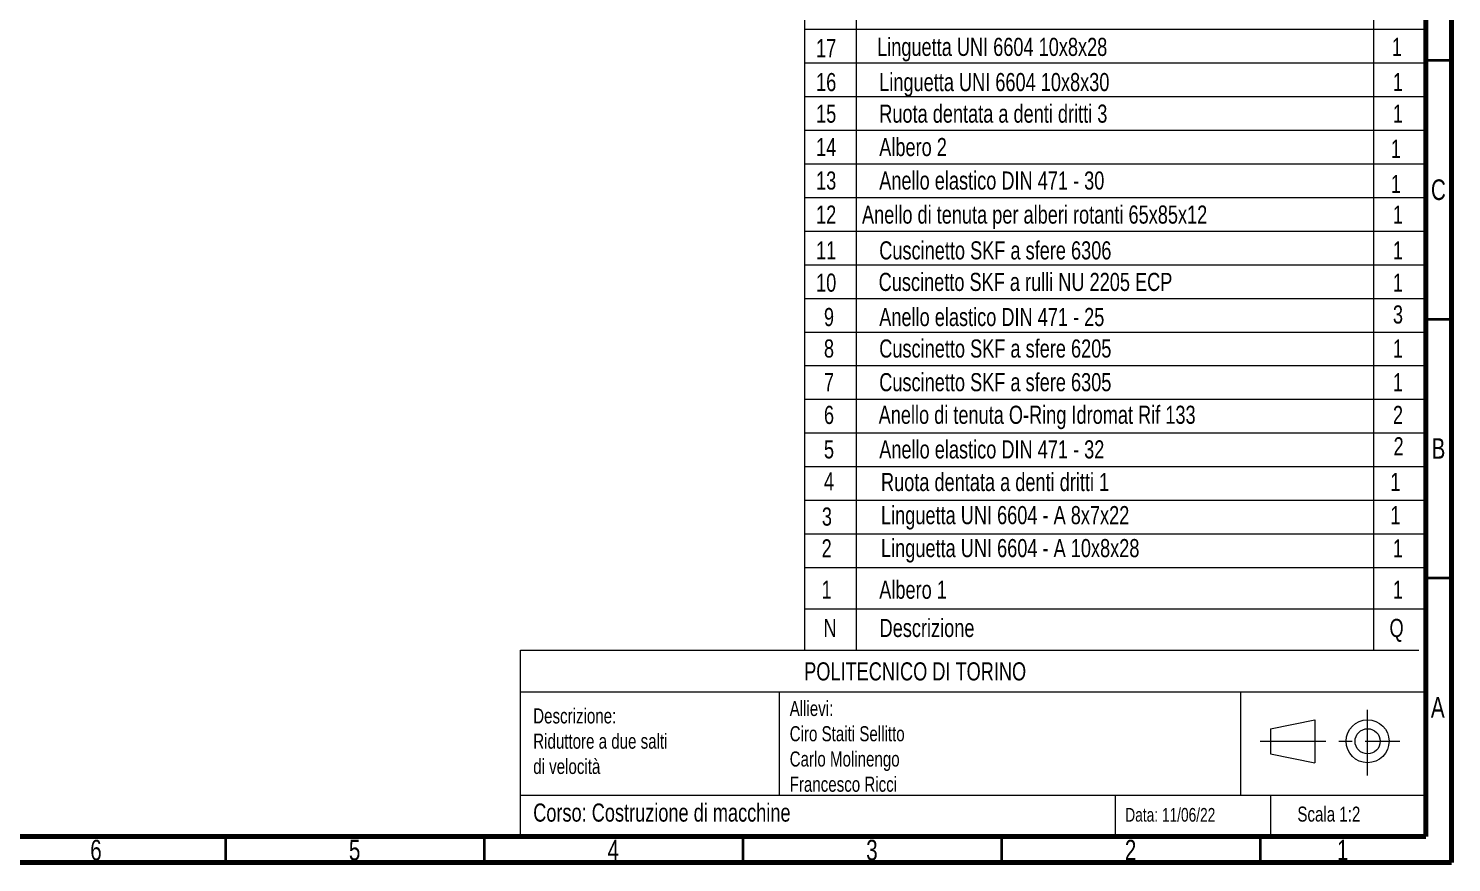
# Model space of a CAD drawing. Header units: millimetres. Extents: x 0 to 589, y 0 to 415.
# Drawn here: x 313.9 to 589, y 5 to 166.1 of the extents above; entities that cross this region are included whole.
import ezdxf

# ---------------------------------------------------------------- set-up
doc = ezdxf.new("R2010")
doc.units = ezdxf.units.MM
doc.linetypes.add('CENTERX2', pattern=[20.32, 12.7, -2.54, 2.54, -2.54])
doc.styles.add('SLDTEXTSTYLE0', font='TXT', dxfattribs={"width": 0.75})

# ---------------------------------------------------------------- blocks, each defined once
blk = doc.blocks.new('SW_NOTE_0')
at = {"color": 0, "linetype": 'Continuous', "lineweight": 0, "char_height": 2.9104, "attachment_point": 1, "style": 'SLDTEXTSTYLE0'}
for s, insert in [('Descrizione:', (0, 3.75)), ('Riduttore a due salti', (0, -1.13)), ('di velocità', (0, -6.01))]:
    blk.add_mtext(s, dxfattribs=dict(at, insert=insert))
blk = doc.blocks.new('SW_NOTE_0_1')
at = {"color": 0, "linetype": 'Continuous', "lineweight": 0, "attachment_point": 1, "style": 'SLDTEXTSTYLE0'}
for s, insert, char_height in [('Allievi:', (0, 3.75), 2.91), ('Ciro Staiti Sellitto', (0, -1.13), 2.9104), ('Carlo Molinengo', (0, -6.01), 2.9104), ('Francesco Ricci', (0, -10.89), 2.9104)]:
    blk.add_mtext(s, dxfattribs=dict(at, insert=insert, char_height=char_height))

msp = doc.modelspace()

# ---------------------------------------------------------------- linework, layer by layer
at = {"color": 7, "linetype": 'Continuous', "lineweight": 70}
for p, q in [((589, 415), (589, 5)), ((584, 410), (584, 10)), ((584, 10), (20, 10)), ((589, 5), (15, 5))]:
    msp.add_line(p, q, dxfattribs=at)
at = {"color": 7, "linetype": 'Continuous', "lineweight": 18}
for p, q in [((464, 46), (464, 406.5)), ((474, 46), (474, 406.5)), ((574, 46), (574, 406.5)), ((464, 166), (584, 166)), ((464, 159.5), (584, 159.5)), ((464, 153), (584, 153)), ((464, 146.5), (584, 146.5)), ((464, 140), (584, 140)), ((464, 133.5), (584, 133.5)), ((464, 127), (584, 127)), ((464, 120.5), (584, 120.5)), ((464, 114), (584, 114)), ((464, 107.5), (584, 107.5)), ((464, 101), (584, 101)), ((464, 94.5), (584, 94.5)), ((464, 88), (584, 88)), ((464, 81.5), (584, 81.5)), ((464, 75), (584, 75)), ((464, 68.5), (584, 68.5)), ((464, 62), (584, 62)), ((464, 54), (584, 54)), ((409, 10), (409, 46)), ((409, 46), (582.65, 46)), ((409, 38), (584, 38)), ((459, 38), (459, 18)), ((548.23, 38), (548.23, 18)), ((554, 30.85), (562.58, 32.56)), ((554, 30.85), (554, 25.99)), ((562.58, 32.56), (562.58, 24.29)), ((554, 25.99), (562.58, 24.29)), ((409, 18), (584, 18)), ((524, 18), (524, 10)), ((554, 18), (554, 10)), ((584, 10), (409, 10))]:
    msp.add_line(p, q, dxfattribs=at)
at = {"color": 7, "linetype": 'Continuous', "lineweight": 35}
for p, q in [((584, 160), (589, 160)), ((584, 110), (589, 110)), ((584, 60), (589, 60)), ((352, 10), (352, 5)), ((402, 10), (402, 5)), ((452, 10), (452, 5)), ((502, 10), (502, 5)), ((552, 10), (552, 5))]:
    msp.add_line(p, q, dxfattribs=at)
at = {"color": 7, "linetype": 'CENTERX2', "lineweight": 18}
for p, q in [((572.78, 21.82), (572.78, 35.92)), ((552, 28.42), (579, 28.42))]:
    msp.add_line(p, q, dxfattribs=at)
at = {"color": 7, "linetype": 'Continuous', "lineweight": 18}
for radius in [4.14, 2.43]:
    msp.add_circle((572.78, 28.42), radius, dxfattribs=at)

# ---------------------------------------------------------------- block references
at = {"color": 7, "linetype": 'Continuous', "lineweight": 0}
for name, p in [('SW_NOTE_0_1', (461.06, 32.47)), ('SW_NOTE_0', (411.48, 31.03))]:
    msp.add_blockref(name, p, dxfattribs=at)

# ---------------------------------------------------------------- texts
at = {"color": 7, "linetype": 'Continuous', "lineweight": 0, "style": 'SLDTEXTSTYLE0'}
for s, insert, char_height, attachment_point in [('17', (466.16, 164.08), 3.5, 1), ('Linguetta UNI 6604 10x8x28', (477.96, 164.34), 3.5, 1), ('1', (577.47, 164.34), 3.5, 1), ('16', (466.16, 157.54), 3.5, 1), ('Linguetta UNI 6604 10x8x30', (478.37, 157.54), 3.5, 1), ('1', (577.67, 157.54), 3.5, 1), ('15', (466.16, 151.44), 3.5, 1), ('Ruota dentata a denti dritti 3', (478.37, 151.44), 3.5, 1), ('1', (577.67, 151.44), 3.5, 1), ('14', (466.16, 144.99), 3.5, 1), ('Albero 2', (478.37, 144.99), 3.5, 1), ('1', (577.26, 144.65), 3.5, 1), ('13', (466.16, 138.52), 3.5, 1), ('Anello elastico DIN 471 - 30', (478.37, 138.52), 3.5, 1), ('1', (577.26, 137.86), 3.5, 1), ('C', (586.46, 136.98), 3.97, 2), ('Anello di tenuta per alberi rotanti 65x85x12', (475.04, 131.94), 3.5, 1), ('12', (466.16, 131.94), 3.5, 1), ('1', (577.67, 131.94), 3.5, 1), ('11', (466.16, 125.02), 3.5, 1), ('Cuscinetto SKF a sfere 6306', (478.37, 125.02), 3.5, 1), ('1', (577.67, 125.02), 3.5, 1), ('10', (466.16, 118.79), 3.5, 1), ('Cuscinetto SKF a rulli NU 2205 ECP', (478.26, 118.93), 3.5, 1), ('1', (577.67, 118.79), 3.5, 1), ('9', (467.68, 112.15), 3.5, 1), ('Anello elastico DIN 471 - 25', (478.37, 112.15), 3.5, 1), ('3', (577.67, 112.64), 3.5, 1), ('8', (467.68, 106.06), 3.5, 1), ('Cuscinetto SKF a sfere 6205', (478.37, 106.06), 3.5, 1), ('1', (577.67, 106.06), 3.5, 1), ('7', (467.68, 99.56), 3.5, 1), ('Cuscinetto SKF a sfere 6305', (478.37, 99.56), 3.5, 1), ('1', (577.67, 99.56), 3.5, 1), ('6', (467.68, 93.23), 3.5, 1), ('Anello di tenuta O-Ring Idromat Rif 133', (478.26, 93.26), 3.5, 1), ('2', (577.67, 93.23), 3.5, 1), ('5', (467.68, 86.57), 3.5, 1), ('Anello elastico DIN 471 - 32', (478.37, 86.57), 3.5, 1), ('2', (577.79, 87.18), 3.5, 1), ('B', (586.47, 86.98), 3.97, 2), ('4', (467.68, 80.4), 3.5, 1), ('Ruota dentata a denti dritti 1', (478.71, 80.27), 3.5, 1), ('1', (577.17, 80.27), 3.5, 1), ('3', (467.28, 73.59), 3.5, 1), ('Linguetta UNI 6604 - A 8x7x22', (478.71, 73.87), 3.5, 1), ('1', (577.17, 73.87), 3.5, 1), ('2', (467.23, 67.45), 3.5, 1), ('Linguetta UNI 6604 - A 10x8x28', (478.71, 67.5), 3.5, 1), ('1', (577.67, 67.45), 3.5, 1), ('1', (467.23, 59.46), 3.5, 1), ('Albero 1', (478.37, 59.46), 3.5, 1), ('1', (577.67, 59.46), 3.5, 1), ('N', (467.59, 52.07), 3.5, 1), ('Descrizione', (478.44, 52.07), 3.5, 1), ('Q', (577.01, 52.07), 3.5, 1), ('POLITECNICO DI TORINO', (463.86, 43.68), 3.5, 1), ('A', (586.34, 36.98), 3.97, 2), ('Corso: Costruzione di macchine', (411.48, 16.4), 3.5, 1), ('Data: 11/06/22', (525.93, 15.54), 2.6458, 1), ('Scala 1:2', (559.2, 15.81), 2.91, 1), ('6', (326.96, 9.39), 3.97, 2), ('5', (376.96, 9.39), 3.97, 2), ('4', (426.96, 9.39), 3.97, 2), ('3', (476.96, 9.39), 3.97, 2), ('2', (526.96, 9.39), 3.97, 2), ('1', (567.96, 9.39), 3.97, 2)]:
    msp.add_mtext(s, dxfattribs=dict(at, insert=insert, char_height=char_height, attachment_point=attachment_point))

doc.saveas('drawing.dxf')
